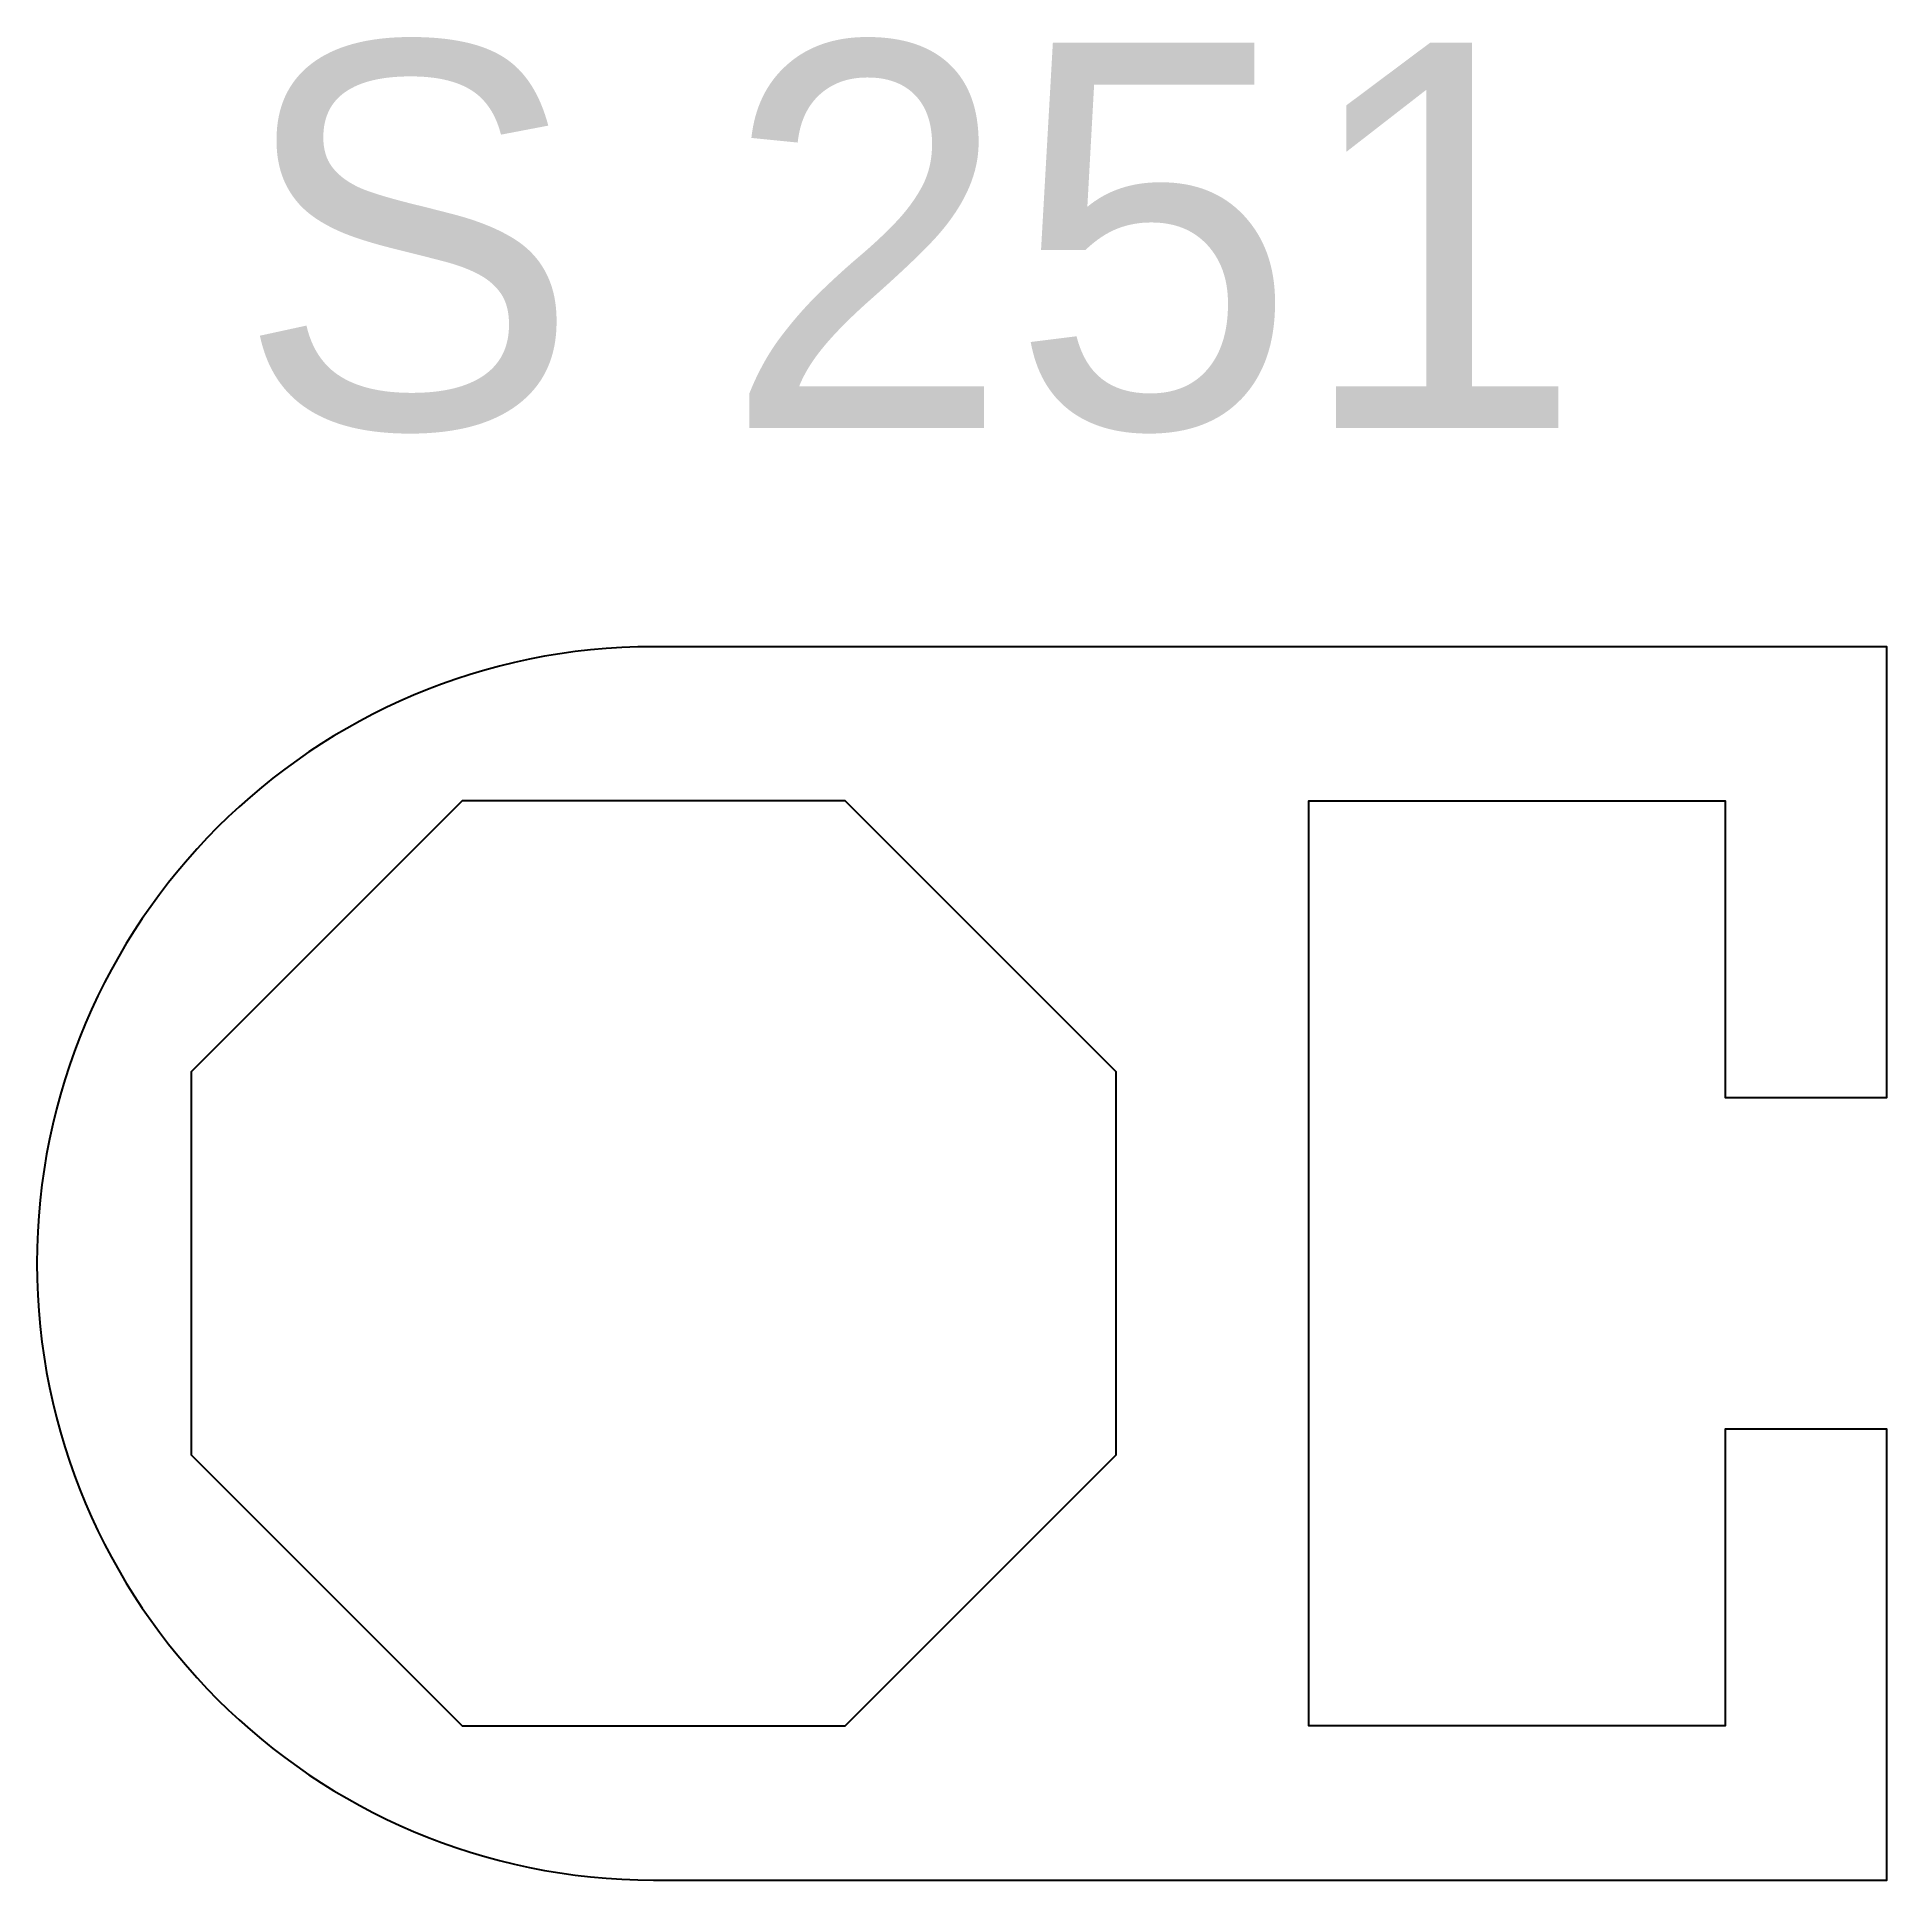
# Model space of a CAD drawing. Header units: millimetres. Extents: x -8 to 16, y -8 to 15.9.
import ezdxf

# ---------------------------------------------------------------- set-up
doc = ezdxf.new("R2010")
doc.units = ezdxf.units.MM
doc.header["$LTSCALE"] = 0.0125
doc.layers.add('Profil', color=7, linetype='Continuous')
doc.layers.add('Text_erfasst', color=3, linetype='Continuous')
doc.styles.add('gs25', font='gsimplex.shx', dxfattribs={"height": 25})

msp = doc.modelspace()

# ---------------------------------------------------------------- linework, layer by layer
at = {"layer": 'Profil'}
msp.add_lwpolyline([(8.5, 0), (8.5, 6), (13.9, 6), (13.9, 2.15), (16, 2.15), (16, 8), (0, 8, 1), (0, -8), (16, -8), (16, -2.15), (13.9, -2.15), (13.9, -6), (8.5, -6)], format="xyb", close=True, dxfattribs=at)
msp.add_lwpolyline([(6, 0), (6, 2.485), (2.485, 6), (-2.485, 6), (-6, 2.485), (-6, 0), (-6, -2.485), (-2.485, -6), (2.485, -6), (6, -2.485)], close=True, dxfattribs=at)

# ---------------------------------------------------------------- texts
at = {"layer": 'Text_erfasst', "style": 'gs25'}
msp.add_text('S 251', height=5, dxfattribs=at).set_placement((-5.412, 10.835))

doc.saveas('drawing.dxf')
